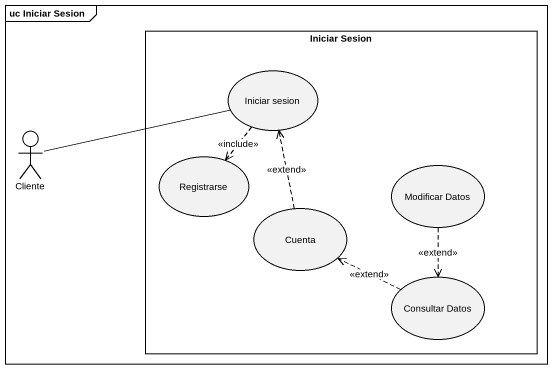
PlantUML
@startuml
mainframe uc Iniciar Sesion
rectangle "Iniciar Sesion" as Iniciar_Sesion {
  usecase "Iniciar sesion" as Iniciar_sesion
  usecase Registrarse
  usecase "Modificar Datos" as Modificar_Datos
  usecase Cuenta
  usecase "Consultar Datos" as Consultar_Datos
}
actor Cliente
Iniciar_sesion ..> Registrarse : <<include>>
Cliente -right- Iniciar_sesion
Modificar_Datos ..> Consultar_Datos : <<extend>>
Cuenta .up.> Iniciar_sesion : <<extend>>
Consultar_Datos .left.> Cuenta : <<extend>>
@enduml
